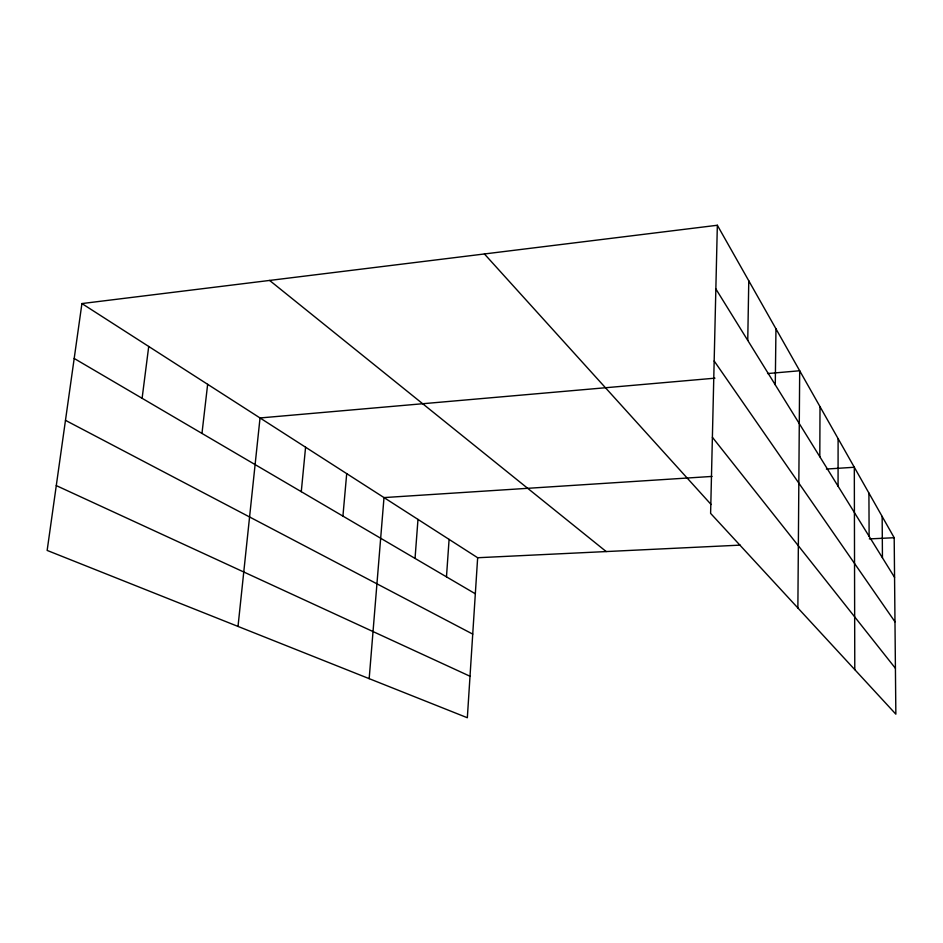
<?xml version="1.0" encoding="UTF-8"?>
<svg xmlns="http://www.w3.org/2000/svg" width="943" height="943" viewBox="0 0 943 943"><rect width="100%" height="100%" fill="white"/><g stroke="black" fill="none" stroke-linecap="round" stroke-linejoin="round"><path stroke-width="1.41" d="M838.068 486.199L838.103 438.613M819.809 456.73L820.009 406.657M797.872 607.976L799.688 370.752L767.555 373.569M775.276 384.85L775.959 328.824M747.752 340.411L748.777 280.802M717.34 225.259L710.609 513.381L895.85 714.157L894.188 537.722L717.34 225.259L81.923 303.563L47.15 550.429L467.339 717.741L477.653 557.737L81.923 303.563M446.475 576.857L449.092 539.396M415.038 558.421L417.985 519.416M369.173 678.654L384.001 497.586L712.036 476.427M342.922 516.104L346.706 473.634M301.277 491.68L305.579 447.218M238.013 626.435L260.032 417.961L714.971 378.167M201.967 433.415L207.649 384.32M142.11 398.3L148.723 346.47M826.398 469.06L854.311 467.256L854.782 669.648M477.653 557.737L740.196 545.125M869.34 538.913L894.188 537.722M56.285 485.598L470.015 676.249M65.48 420.342L472.738 634.109M74.191 358.458L475.331 593.784M269.615 280.436L606.208 551.561M484.419 253.962L711.105 504.505M712.389 437.269L895.414 668.304M714.169 360.98L894.978 621.802M715.855 288.923L894.565 577.375M882.153 516.446L882.448 557.832M868.916 493.071L869.128 536.331"/></g></svg>
